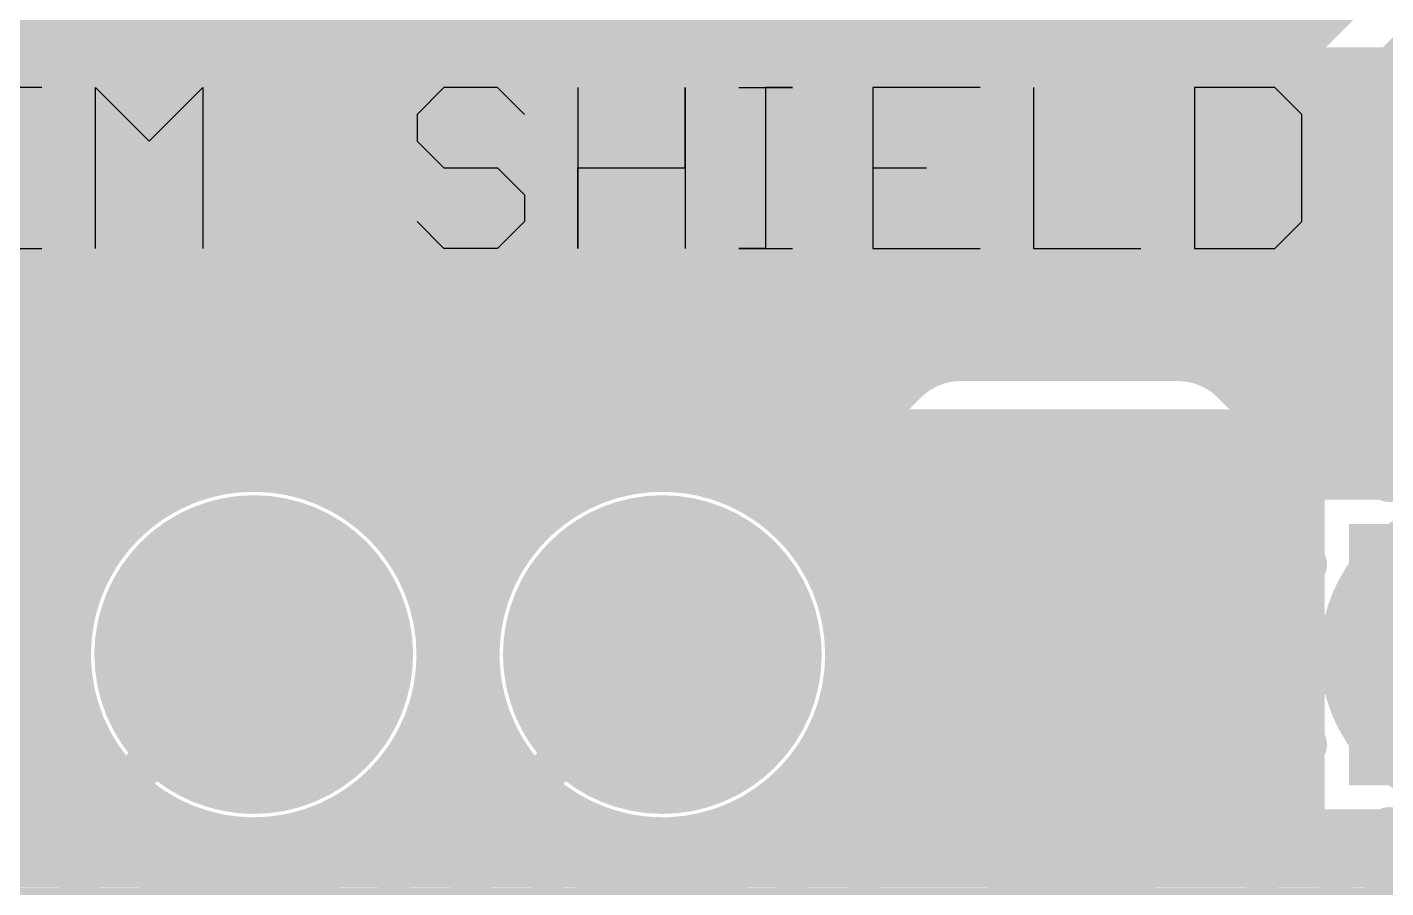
# Model space of a CAD drawing. Header units: millimetres. Extents: x 0.11 to 5.67, y 0.55 to 4.24.
# Drawn here: x 4.7873 to 5.1198, y 2.2628 to 2.4734 of the extents above; entities that cross this region are included whole.
import ezdxf

# ---------------------------------------------------------------- set-up
doc = ezdxf.new("R2010")
doc.units = ezdxf.units.MM
doc.header["$MEASUREMENT"] = 0
for name, color, linetype in [('BottomLayer', 5, 'Continuous'), ('BottomSolder', 6, 'Continuous'), ('InternalPlane1', 76, 'Continuous'), ('InternalPlane2', 16, 'Continuous'), ('MultiLayer', 9, 'Continuous'), ('PadHoleLayer', 156, 'Continuous'), ('TopLayer', 1, 'Continuous'), ('TopOverlay', 2, 'Continuous'), ('TopSolder', 216, 'Continuous')]:
    doc.layers.add(name, color=color, linetype=linetype)

# ---------------------------------------------------------------- blocks, each defined once
blk = doc.blocks.new('PBD16_44')
at = {"layer": 'BottomLayer', "const_width": 0.03}
for points in [[(0.085, 0, 1), (0.115, 0, 1)], [(0.185, 0, 1), (0.215, 0, 1)], [(0.285, 0, 1), (0.315, 0, 1)]]:
    blk.add_lwpolyline(points, format="xyb", close=True, dxfattribs=at)
at = {"layer": 'BottomLayer'}
blk.add_solid([(-0.03, -0.03), (0.03, -0.03), (-0.03, 0.03), (0.03, 0.03)], dxfattribs=at)
at = {"layer": 'BottomSolder', "const_width": 0.03197}
for points in [[(0.08402, 0, 1), (0.11598, 0, 1)], [(0.18402, 0, 1), (0.21598, 0, 1)], [(0.28402, 0, 1), (0.31598, 0, 1)]]:
    blk.add_lwpolyline(points, format="xyb", close=True, dxfattribs=at)
at = {"layer": 'BottomSolder'}
blk.add_solid([(-0.03197, -0.03197), (0.03197, -0.03197), (-0.03197, 0.03197), (0.03197, 0.03197)], dxfattribs=at)
at = {"layer": 'InternalPlane1', "const_width": 0.01181}
for points in [[(0.02203, 0.05676, -0.240079), (-0.02203, 0.05676)], [(-0.02203, 0.04324, -0.240079), (0.02203, 0.04324)], [(0.04324, 0.02203, -0.240079), (0.04324, -0.02203)], [(0.02203, -0.04324, -0.240079), (-0.02203, -0.04324)]]:
    blk.add_lwpolyline(points, format="xyb", dxfattribs=at)
at = {"layer": 'InternalPlane1'}
for points, const_width in [([(0.01908, 0.05676, 1), (0.02498, 0.05676, 1)], 0.00591), ([(0.01908, 0.04324, 1), (0.02498, 0.04324, 1)], 0.00591), ([(0.0805, 0, 1), (0.1195, 0, 1)], 0.039), ([(0.1805, 0, 1), (0.2195, 0, 1)], 0.039), ([(0.2805, 0, 1), (0.3195, 0, 1)], 0.039), ([(0.04029, 0.02203, 1), (0.04619, 0.02203, 1)], 0.00591), ([(0.04029, -0.02203, 1), (0.04619, -0.02203, 1)], 0.00591), ([(0.01908, -0.04324, 1), (0.02498, -0.04324, 1)], 0.00591)]:
    blk.add_lwpolyline(points, format="xyb", close=True, dxfattribs=dict(at, const_width=const_width))
at = {"layer": 'InternalPlane2', "const_width": 0.039}
for points in [[(-0.0195, 0, 1), (0.0195, 0, 1)], [(0.0805, 0, 1), (0.1195, 0, 1)], [(0.1805, 0, 1), (0.2195, 0, 1)], [(0.2805, 0, 1), (0.3195, 0, 1)]]:
    blk.add_lwpolyline(points, format="xyb", close=True, dxfattribs=at)
at = {"layer": 'MultiLayer', "const_width": 0.03}
for points in [[(0.085, 0, 1), (0.115, 0, 1)], [(0.185, 0, 1), (0.215, 0, 1)], [(0.285, 0, 1), (0.315, 0, 1)]]:
    blk.add_lwpolyline(points, format="xyb", close=True, dxfattribs=at)
at = {"layer": 'MultiLayer'}
blk.add_solid([(-0.03, -0.03), (0.03, -0.03), (-0.03, 0.03), (0.03, 0.03)], dxfattribs=at)
at = {"layer": 'PadHoleLayer', "const_width": 0.019}
for points in [[(0.0905, 0, 1), (0.1095, 0, 1)], [(0.1905, 0, 1), (0.2095, 0, 1)], [(0.2905, 0, 1), (0.3095, 0, 1)]]:
    blk.add_lwpolyline(points, format="xyb", close=True, dxfattribs=at)
at = {"layer": 'TopLayer', "const_width": 0.03}
for points in [[(0.085, 0, 1), (0.115, 0, 1)], [(0.185, 0, 1), (0.215, 0, 1)], [(0.285, 0, 1), (0.315, 0, 1)]]:
    blk.add_lwpolyline(points, format="xyb", close=True, dxfattribs=at)
at = {"layer": 'TopLayer'}
blk.add_solid([(-0.03, -0.03), (0.03, -0.03), (-0.03, 0.03), (0.03, 0.03)], dxfattribs=at)
at = {"layer": 'TopOverlay', "const_width": 0.01}
blk.add_lwpolyline([(0.775, -0.075), (-0.085, -0.075)], dxfattribs=at)
at = {"layer": 'TopSolder', "const_width": 0.03197}
for points in [[(0.08402, 0, 1), (0.11598, 0, 1)], [(0.18402, 0, 1), (0.21598, 0, 1)], [(0.28402, 0, 1), (0.31598, 0, 1)]]:
    blk.add_lwpolyline(points, format="xyb", close=True, dxfattribs=at)
at = {"layer": 'TopSolder'}
blk.add_solid([(-0.03197, -0.03197), (0.03197, -0.03197), (-0.03197, 0.03197), (0.03197, 0.03197)], dxfattribs=at)

msp = doc.modelspace()

# ---------------------------------------------------------------- linework, layer by layer
at = {"layer": 'BottomLayer'}
for points, const_width in [([(4.73622, 2.42913), (5.19193, 2.42913)], 0.07874), ([(4.79646, 2.37598), (5.19193, 2.37598)], 0.00787), ([(4.79646, 2.32004), (4.79646, 2.37598)], 0.00787), ([(4.79646, 2.36909), (5.40945, 2.36909)], 0.00787), ([(4.79646, 2.36121), (4.82828, 2.36121)], 0.00787), ([(4.85715, 2.36121), (4.92828, 2.36121)], 0.00787), ([(4.95715, 2.36121), (5.02828, 2.36121)], 0.00787), ([(5.05715, 2.36121), (5.10091, 2.36121)], 0.00787), ([(5.10091, 2.27807), (5.10091, 2.36169)], 0.00787), ([(5.10091, 2.36169), (5.18453, 2.36169)], 0.00787), ([(4.79646, 2.35334), (4.81448, 2.35334)], 0.00787), ([(4.87095, 2.35334), (4.91448, 2.35334)], 0.00787), ([(4.97095, 2.35334), (5.01448, 2.35334)], 0.00787), ([(5.07095, 2.35334), (5.10091, 2.35334)], 0.00787), ([(4.79646, 2.34547), (4.80719, 2.34547)], 0.00787), ([(4.87824, 2.34547), (4.90719, 2.34547)], 0.00787), ([(4.97824, 2.34547), (5.00719, 2.34547)], 0.00787), ([(5.07824, 2.34547), (5.10091, 2.34547)], 0.00787), ([(4.79646, 2.33759), (4.80268, 2.33759)], 0.00787), ([(4.88275, 2.33759), (4.90268, 2.33759)], 0.00787), ([(4.98275, 2.33759), (5.00268, 2.33759)], 0.00787), ([(5.08275, 2.33759), (5.10091, 2.33759)], 0.00787), ([(4.79646, 2.32972), (4.80006, 2.32972)], 0.00787), ([(4.88538, 2.32972), (4.90006, 2.32972)], 0.00787), ([(4.98538, 2.32972), (5.00006, 2.32972)], 0.00787), ([(5.08538, 2.32972), (5.10091, 2.32972)], 0.00787), ([(5.10484, 2.31988), (5.14272, 2.31988)], 0.01969), ([(4.79993, 2.27667), (4.84331, 2.32004)], 0.00984), ([(4.88645, 2.32184), (4.89898, 2.32184)], 0.00787), ([(4.89567, 2.2724), (4.94331, 2.32004)], 0.00984), ([(4.98645, 2.32184), (4.99898, 2.32184)], 0.00787), ([(5.08645, 2.32184), (5.10091, 2.32184)], 0.00787), ([(4.79611, 2.31397), (4.79934, 2.31397)], 0.00787), ([(4.8861, 2.31397), (4.89934, 2.31397)], 0.00787), ([(4.98609, 2.31397), (4.99934, 2.31397)], 0.00787), ([(5.0861, 2.31397), (5.10091, 2.31397)], 0.00787), ([(4.78782, 2.291), (4.80162, 2.3048)], 0.00787), ([(4.7946, 2.3061), (4.80116, 2.3061)], 0.00787), ([(4.88245, 2.28563), (4.90162, 2.3048)], 0.00787), ([(4.88427, 2.3061), (4.90116, 2.3061)], 0.00787), ([(4.98427, 2.3061), (5.00116, 2.3061)], 0.00787), ([(5.08427, 2.3061), (5.10091, 2.3061)], 0.00787), ([(4.79177, 2.29822), (4.79504, 2.29822)], 0.00787), ([(4.88076, 2.29822), (4.89504, 2.29822)], 0.00787), ([(4.98076, 2.29822), (5.00467, 2.29822)], 0.00787), ([(5.08076, 2.29822), (5.10091, 2.29822)], 0.00787), ([(4.87503, 2.29035), (4.88717, 2.29035)], 0.00787), ([(4.97503, 2.29035), (5.0104, 2.29035)], 0.00787), ([(5.07503, 2.29035), (5.10091, 2.29035)], 0.00787), ([(4.86546, 2.28247), (4.87991, 2.28247)], 0.00787), ([(4.96546, 2.28247), (5.01997, 2.28247)], 0.00787), ([(5.06546, 2.28247), (5.10091, 2.28247)], 0.00787), ([(4.79993, 2.11883), (4.79993, 2.27667)], 0.00984), ([(4.81864, 2.26892), (4.82827, 2.27855)], 0.00787), ([(4.91437, 2.26466), (4.92827, 2.27855)], 0.00787), ([(5.10091, 2.27807), (5.18453, 2.27807)], 0.00787), ([(4.82431, 2.2746), (4.8771, 2.2746)], 0.00787), ([(4.92431, 2.2746), (5.40945, 2.2746)], 0.00787), ([(4.87697, 2.24715), (4.87697, 2.2724)], 0.00787), ([(4.89567, 2.15059), (4.89567, 2.2724)], 0.00984), ([(4.81864, 2.25644), (4.81864, 2.26892)], 0.00787), ([(4.81864, 2.26673), (4.87697, 2.26673)], 0.00787), ([(4.91437, 2.25325), (4.91437, 2.26466)], 0.00787), ([(4.91644, 2.26673), (5.40945, 2.26673)], 0.00787), ([(4.81864, 2.25885), (4.82277, 2.25885)], 0.00787), ([(4.86267, 2.25885), (4.87697, 2.25885)], 0.00787), ([(4.91437, 2.25885), (4.92277, 2.25885)], 0.00787), ([(4.96267, 2.25885), (5.02277, 2.25885)], 0.00787), ([(5.06267, 2.25885), (5.12757, 2.25885)], 0.00787)]:
    msp.add_lwpolyline(points, dxfattribs=dict(at, const_width=const_width))
for points, const_width in [([(4.79449, 2.37598, 1), (4.79843, 2.37598, 1)], 0.00394), ([(4.79449, 2.37598, 1), (4.79843, 2.37598, 1)], 0.00394), ([(4.79449, 2.36909, 1), (4.79843, 2.36909, 1)], 0.00394), ([(5.0865, 2.31988, 1), (4.99894, 2.31988, 1)], 0.00787), ([(4.79449, 2.36121, 1), (4.79843, 2.36121, 1)], 0.00394), ([(4.82632, 2.36121, 1), (4.83025, 2.36121, 1)], 0.00394), ([(4.85518, 2.36121, 1), (4.85912, 2.36121, 1)], 0.00394), ([(4.92632, 2.36121, 1), (4.93025, 2.36121, 1)], 0.00394), ([(4.95518, 2.36121, 1), (4.95912, 2.36121, 1)], 0.00394), ([(5.02632, 2.36121, 1), (5.03025, 2.36121, 1)], 0.00394), ([(5.05518, 2.36121, 1), (5.05912, 2.36121, 1)], 0.00394), ([(5.09894, 2.36169, 1), (5.10287, 2.36169, 1)], 0.00394), ([(5.09894, 2.36169, 1), (5.10287, 2.36169, 1)], 0.00394), ([(5.09894, 2.36121, 1), (5.10287, 2.36121, 1)], 0.00394), ([(4.79449, 2.35334, 1), (4.79843, 2.35334, 1)], 0.00394), ([(4.81251, 2.35334, 1), (4.81645, 2.35334, 1)], 0.00394), ([(4.86898, 2.35334, 1), (4.87292, 2.35334, 1)], 0.00394), ([(4.91251, 2.35334, 1), (4.91645, 2.35334, 1)], 0.00394), ([(4.96898, 2.35334, 1), (4.97292, 2.35334, 1)], 0.00394), ([(5.01251, 2.35334, 1), (5.01645, 2.35334, 1)], 0.00394), ([(5.06898, 2.35334, 1), (5.07292, 2.35334, 1)], 0.00394), ([(5.09894, 2.35334, 1), (5.10287, 2.35334, 1)], 0.00394), ([(4.79449, 2.34547, 1), (4.79843, 2.34547, 1)], 0.00394), ([(4.80522, 2.34547, 1), (4.80916, 2.34547, 1)], 0.00394), ([(4.87627, 2.34547, 1), (4.88021, 2.34547, 1)], 0.00394), ([(4.90522, 2.34547, 1), (4.90916, 2.34547, 1)], 0.00394), ([(4.97627, 2.34547, 1), (4.98021, 2.34547, 1)], 0.00394), ([(5.00522, 2.34547, 1), (5.00916, 2.34547, 1)], 0.00394), ([(5.07627, 2.34547, 1), (5.08021, 2.34547, 1)], 0.00394), ([(5.09894, 2.34547, 1), (5.10287, 2.34547, 1)], 0.00394), ([(4.79449, 2.33759, 1), (4.79843, 2.33759, 1)], 0.00394), ([(4.80071, 2.33759, 1), (4.80465, 2.33759, 1)], 0.00394), ([(4.88079, 2.33759, 1), (4.88472, 2.33759, 1)], 0.00394), ([(4.90071, 2.33759, 1), (4.90465, 2.33759, 1)], 0.00394), ([(4.98079, 2.33759, 1), (4.98472, 2.33759, 1)], 0.00394), ([(5.00071, 2.33759, 1), (5.00465, 2.33759, 1)], 0.00394), ([(5.08079, 2.33759, 1), (5.08472, 2.33759, 1)], 0.00394), ([(5.09894, 2.33759, 1), (5.10287, 2.33759, 1)], 0.00394), ([(4.79449, 2.32972, 1), (4.79843, 2.32972, 1)], 0.00394), ([(4.79809, 2.32972, 1), (4.80202, 2.32972, 1)], 0.00394), ([(4.88341, 2.32972, 1), (4.88735, 2.32972, 1)], 0.00394), ([(4.89809, 2.32972, 1), (4.90202, 2.32972, 1)], 0.00394), ([(4.98341, 2.32972, 1), (4.98735, 2.32972, 1)], 0.00394), ([(4.99809, 2.32972, 1), (5.00202, 2.32972, 1)], 0.00394), ([(5.08341, 2.32972, 1), (5.08735, 2.32972, 1)], 0.00394), ([(5.09894, 2.32972, 1), (5.10287, 2.32972, 1)], 0.00394), ([(5.09992, 2.31988, 1), (5.10976, 2.31988, 1)], 0.00984), ([(4.84085, 2.32004, 1), (4.84577, 2.32004, 1)], 0.00492), ([(4.88448, 2.32184, 1), (4.88842, 2.32184, 1)], 0.00394), ([(4.89701, 2.32184, 1), (4.90095, 2.32184, 1)], 0.00394), ([(4.94085, 2.32004, 1), (4.94577, 2.32004, 1)], 0.00492), ([(4.98448, 2.32184, 1), (4.98842, 2.32184, 1)], 0.00394), ([(4.99701, 2.32184, 1), (5.00095, 2.32184, 1)], 0.00394), ([(5.08448, 2.32184, 1), (5.08842, 2.32184, 1)], 0.00394), ([(5.09894, 2.32184, 1), (5.10287, 2.32184, 1)], 0.00394), ([(4.79449, 2.32004, 1), (4.79843, 2.32004, 1)], 0.00394), ([(4.79449, 2.32004, 1), (4.79843, 2.32004, 1)], 0.00394), ([(4.88453, 2.31988, 1), (4.88846, 2.31988, 1)], 0.00394), ([(4.88453, 2.31988, 1), (4.88846, 2.31988, 1)], 0.00394), ([(4.98453, 2.31988, 1), (4.98846, 2.31988, 1)], 0.00394), ([(4.98453, 2.31988, 1), (4.98846, 2.31988, 1)], 0.00394), ([(4.99697, 2.31988, 1), (5.00091, 2.31988, 1)], 0.00394), ([(5.08453, 2.31988, 1), (5.08846, 2.31988, 1)], 0.00394), ([(4.79414, 2.31397, 1), (4.79808, 2.31397, 1)], 0.00394), ([(4.79737, 2.31397, 1), (4.80131, 2.31397, 1)], 0.00394), ([(4.88413, 2.31397, 1), (4.88806, 2.31397, 1)], 0.00394), ([(4.89737, 2.31397, 1), (4.90131, 2.31397, 1)], 0.00394), ([(4.98413, 2.31397, 1), (4.98806, 2.31397, 1)], 0.00394), ([(4.99737, 2.31397, 1), (5.00131, 2.31397, 1)], 0.00394), ([(5.08413, 2.31397, 1), (5.08806, 2.31397, 1)], 0.00394), ([(5.09894, 2.31397, 1), (5.10287, 2.31397, 1)], 0.00394), ([(4.79263, 2.3061, 1), (4.79656, 2.3061, 1)], 0.00394), ([(4.7992, 2.3061, 1), (4.80313, 2.3061, 1)], 0.00394), ([(4.79965, 2.3048, 1), (4.80359, 2.3048, 1)], 0.00394), ([(4.79965, 2.3048, 1), (4.80359, 2.3048, 1)], 0.00394), ([(4.8823, 2.3061, 1), (4.88624, 2.3061, 1)], 0.00394), ([(4.8992, 2.3061, 1), (4.90313, 2.3061, 1)], 0.00394), ([(4.89965, 2.3048, 1), (4.90359, 2.3048, 1)], 0.00394), ([(4.89965, 2.3048, 1), (4.90359, 2.3048, 1)], 0.00394), ([(4.9823, 2.3061, 1), (4.98624, 2.3061, 1)], 0.00394), ([(4.9992, 2.3061, 1), (5.00313, 2.3061, 1)], 0.00394), ([(5.0823, 2.3061, 1), (5.08624, 2.3061, 1)], 0.00394), ([(5.09894, 2.3061, 1), (5.10287, 2.3061, 1)], 0.00394), ([(4.7898, 2.29822, 1), (4.79374, 2.29822, 1)], 0.00394), ([(4.79307, 2.29822, 1), (4.79701, 2.29822, 1)], 0.00394), ([(4.87879, 2.29822, 1), (4.88273, 2.29822, 1)], 0.00394), ([(4.89307, 2.29822, 1), (4.89701, 2.29822, 1)], 0.00394), ([(4.97879, 2.29822, 1), (4.98273, 2.29822, 1)], 0.00394), ([(5.0027, 2.29822, 1), (5.00664, 2.29822, 1)], 0.00394), ([(5.07879, 2.29822, 1), (5.08273, 2.29822, 1)], 0.00394), ([(5.09894, 2.29822, 1), (5.10287, 2.29822, 1)], 0.00394), ([(4.78586, 2.291, 1), (4.78979, 2.291, 1)], 0.00394), ([(4.78586, 2.291, 1), (4.78979, 2.291, 1)], 0.00394), ([(4.87307, 2.29035, 1), (4.877, 2.29035, 1)], 0.00394), ([(4.8852, 2.29035, 1), (4.88914, 2.29035, 1)], 0.00394), ([(4.97307, 2.29035, 1), (4.977, 2.29035, 1)], 0.00394), ([(5.00843, 2.29035, 1), (5.01237, 2.29035, 1)], 0.00394), ([(5.07307, 2.29035, 1), (5.077, 2.29035, 1)], 0.00394), ([(5.09894, 2.29035, 1), (5.10287, 2.29035, 1)], 0.00394), ([(4.88048, 2.28563, 1), (4.88441, 2.28563, 1)], 0.00394), ([(4.88048, 2.28563, 1), (4.88441, 2.28563, 1)], 0.00394), ([(4.88048, 2.28563, 1), (4.88441, 2.28563, 1)], 0.00394), ([(4.86349, 2.28247, 1), (4.86743, 2.28247, 1)], 0.00394), ([(4.87794, 2.28247, 1), (4.88188, 2.28247, 1)], 0.00394), ([(4.96349, 2.28247, 1), (4.96743, 2.28247, 1)], 0.00394), ([(5.018, 2.28247, 1), (5.02194, 2.28247, 1)], 0.00394), ([(5.06349, 2.28247, 1), (5.06743, 2.28247, 1)], 0.00394), ([(5.09894, 2.28247, 1), (5.10287, 2.28247, 1)], 0.00394), ([(4.79747, 2.27667, 1), (4.8024, 2.27667, 1)], 0.00492), ([(4.79747, 2.27667, 1), (4.8024, 2.27667, 1)], 0.00492), ([(4.8263, 2.27855, 1), (4.83024, 2.27855, 1)], 0.00394), ([(4.8263, 2.27855, 1), (4.83024, 2.27855, 1)], 0.00394), ([(4.9263, 2.27855, 1), (4.93024, 2.27855, 1)], 0.00394), ([(4.9263, 2.27855, 1), (4.93024, 2.27855, 1)], 0.00394), ([(5.09894, 2.27807, 1), (5.10287, 2.27807, 1)], 0.00394), ([(5.09894, 2.27807, 1), (5.10287, 2.27807, 1)], 0.00394), ([(4.82235, 2.2746, 1), (4.82628, 2.2746, 1)], 0.00394), ([(4.87513, 2.2746, 1), (4.87907, 2.2746, 1)], 0.00394), ([(4.92235, 2.2746, 1), (4.92628, 2.2746, 1)], 0.00394), ([(4.875, 2.2724, 1), (4.87894, 2.2724, 1)], 0.00394), ([(4.875, 2.2724, 1), (4.87894, 2.2724, 1)], 0.00394), ([(4.875, 2.2724, 1), (4.87894, 2.2724, 1)], 0.00394), ([(4.89321, 2.2724, 1), (4.89813, 2.2724, 1)], 0.00492), ([(4.89321, 2.2724, 1), (4.89813, 2.2724, 1)], 0.00492), ([(4.81667, 2.26892, 1), (4.8206, 2.26892, 1)], 0.00394), ([(4.81667, 2.26892, 1), (4.8206, 2.26892, 1)], 0.00394), ([(4.81667, 2.26673, 1), (4.8206, 2.26673, 1)], 0.00394), ([(4.875, 2.26673, 1), (4.87894, 2.26673, 1)], 0.00394), ([(4.9124, 2.26466, 1), (4.91634, 2.26466, 1)], 0.00394), ([(4.9124, 2.26466, 1), (4.91634, 2.26466, 1)], 0.00394), ([(4.91447, 2.26673, 1), (4.91841, 2.26673, 1)], 0.00394), ([(5.0865, 2.21988, 1), (4.99894, 2.21988, 1)], 0.00787), ([(5.18453, 2.21988, 1), (5.10091, 2.21988, 1)], 0.00787), ([(4.8208, 2.25885, 1), (4.82474, 2.25885, 1)], 0.00394), ([(4.9124, 2.25885, 1), (4.91634, 2.25885, 1)], 0.00394), ([(5.0607, 2.25885, 1), (5.06463, 2.25885, 1)], 0.00394)]:
    msp.add_lwpolyline(points, format="xyb", close=True, dxfattribs=dict(at, const_width=const_width))
at = {"layer": 'BottomLayer', "const_width": 0.00787}
for points in [[(4.80162, 2.3048, -1.193393), (4.8865, 2.31988)], [(4.90162, 2.3048, -1.193393), (4.9865, 2.31988)], [(4.79646, 2.32004, -0.145499), (4.78782, 2.291)], [(4.8865, 2.31988, -0.516518), (4.82827, 2.27855)], [(4.9865, 2.31988, -0.516518), (4.92827, 2.27855)], [(4.87697, 2.2724, -0.198912), (4.88245, 2.28563)], [(4.87697, 2.2724, -0.198912), (4.88245, 2.28563)], [(4.81864, 2.25644, -0.388123), (4.87697, 2.24715)], [(4.91437, 2.25325, -0.639232), (4.9865, 2.21988)]]:
    msp.add_lwpolyline(points, format="xyb", dxfattribs=at)
at = {"layer": 'TopLayer'}
for points, const_width in [([(5.08773, 2.45669), (5.22201, 2.59097)], 0.00787), ([(5.09547, 2.43799), (5.23523, 2.57775)], 0.00984), ([(5.1087, 2.42477), (5.24298, 2.55905)], 0.00787), ([(4.64468, 2.47441), (5.04921, 2.47441)], 0.00787), ([(4.38964, 2.47145), (5.10248, 2.47145)], 0.00787), ([(4.39752, 2.46358), (5.09461, 2.46358)], 0.00787), ([(4.4044, 2.45669), (5.08773, 2.45669)], 0.00787), ([(4.39665, 2.43799), (5.09547, 2.43799)], 0.00984), ([(5.11601, 2.43208), (5.33239, 2.43208)], 0.00787), ([(5.10811, 2.42421), (5.33572, 2.42421)], 0.00787), ([(4.39665, 2.41929), (5.09547, 2.41929)], 0.00787), ([(4.27165, 2.41633), (5.34366, 2.41633)], 0.00787), ([(4.31693, 2.40846), (5.40945, 2.40846)], 0.00787), ([(4.31693, 2.40058), (5.40945, 2.40058)], 0.00787), ([(4.31693, 2.39271), (5.40945, 2.39271)], 0.00787), ([(5.01575, 2.39075), (5.0689, 2.39075)], 0.00787), ([(4.5792, 2.38484), (5.0025, 2.38484)], 0.00787), ([(4.9796, 2.36194), (5.00322, 2.38556)], 0.00787), ([(5.08143, 2.38556), (5.10209, 2.36489)], 0.00787), ([(5.08215, 2.38484), (5.40945, 2.38484)], 0.00787), ([(4.58707, 2.37696), (4.99462, 2.37696)], 0.00787), ([(5.09002, 2.37696), (5.40945, 2.37696)], 0.00787), ([(4.99213, 2.34941), (5.01575, 2.37303)], 0.00787), ([(5.01575, 2.37303), (5.0689, 2.37303)], 0.00787), ([(5.0689, 2.37303), (5.08957, 2.35236)], 0.00787), ([(4.59494, 2.36909), (4.98675, 2.36909)], 0.00787), ([(5.0118, 2.36909), (5.07284, 2.36909)], 0.00787), ([(5.0979, 2.36909), (5.40945, 2.36909)], 0.00787), ([(5.04272, 2.31988), (5.04272, 2.35776)], 0.01969), ([(4.75715, 2.36121), (4.82828, 2.36121)], 0.00787), ([(4.85715, 2.36121), (4.92828, 2.36121)], 0.00787), ([(4.95715, 2.36121), (4.97892, 2.36121)], 0.00787), ([(5.00393, 2.36121), (5.03641, 2.36121)], 0.00787), ([(5.04903, 2.36121), (5.08072, 2.36121)], 0.00787), ([(5.10463, 2.36169), (5.18453, 2.36169)], 0.00787), ([(4.77095, 2.35334), (4.81448, 2.35334)], 0.00787), ([(4.87095, 2.35334), (4.91448, 2.35334)], 0.00787), ([(4.97095, 2.35334), (4.97485, 2.35334)], 0.00787), ([(4.99606, 2.35334), (5.01764, 2.35334)], 0.00787), ([(5.06779, 2.35334), (5.08859, 2.35334)], 0.00787), ([(5.08957, 2.35236), (5.08957, 2.11024)], 0.00787), ([(4.99213, 2.21949), (4.99213, 2.34941)], 0.00787), ([(4.77824, 2.34547), (4.80719, 2.34547)], 0.00787), ([(4.87824, 2.34547), (4.90719, 2.34547)], 0.00787), ([(4.99213, 2.34547), (5.00965, 2.34547)], 0.00787), ([(5.07579, 2.34547), (5.08957, 2.34547)], 0.00787), ([(4.78275, 2.33759), (4.80268, 2.33759)], 0.00787), ([(4.88275, 2.33759), (4.90268, 2.33759)], 0.00787), ([(4.99213, 2.33759), (5.00484, 2.33759)], 0.00787), ([(5.08059, 2.33759), (5.08957, 2.33759)], 0.00787), ([(4.78538, 2.32972), (4.80006, 2.32972)], 0.00787), ([(4.88538, 2.32972), (4.90006, 2.32972)], 0.00787), ([(4.99213, 2.32972), (5.00208, 2.32972)], 0.00787), ([(5.08335, 2.32972), (5.08957, 2.32972)], 0.00787), ([(5.00484, 2.31988), (5.04272, 2.31988)], 0.01969), ([(5.04272, 2.31988), (5.08059, 2.31988)], 0.01969), ([(5.04272, 2.28201), (5.04272, 2.31988)], 0.01969), ([(4.78645, 2.32184), (4.79898, 2.32184)], 0.00787), ([(4.88645, 2.32184), (4.89898, 2.32184)], 0.00787), ([(4.99213, 2.32184), (5.00095, 2.32184)], 0.00787), ([(5.08448, 2.32184), (5.08957, 2.32184)], 0.00787), ([(4.7861, 2.31397), (4.79934, 2.31397)], 0.00787), ([(4.8861, 2.31397), (4.89934, 2.31397)], 0.00787), ([(4.99213, 2.31397), (5.00133, 2.31397)], 0.00787), ([(5.08411, 2.31397), (5.08957, 2.31397)], 0.00787), ([(4.78427, 2.3061), (4.80116, 2.3061)], 0.00787), ([(4.88427, 2.3061), (4.90116, 2.3061)], 0.00787), ([(4.99213, 2.3061), (5.00324, 2.3061)], 0.00787), ([(5.08219, 2.3061), (5.08957, 2.3061)], 0.00787), ([(4.78076, 2.29822), (4.80467, 2.29822)], 0.00787), ([(4.88076, 2.29822), (4.90467, 2.29822)], 0.00787), ([(4.99213, 2.29822), (5.00695, 2.29822)], 0.00787), ([(5.07848, 2.29822), (5.08957, 2.29822)], 0.00787), ([(4.77503, 2.29035), (4.8104, 2.29035)], 0.00787), ([(4.87503, 2.29035), (4.9104, 2.29035)], 0.00787), ([(4.99213, 2.29035), (5.01312, 2.29035)], 0.00787), ([(5.07231, 2.29035), (5.08957, 2.29035)], 0.00787), ([(4.97441, 2.25008), (4.97441, 2.28968)], 0.00787), ([(4.76546, 2.28247), (4.81997, 2.28247)], 0.00787), ([(4.86546, 2.28247), (4.91997, 2.28247)], 0.00787), ([(4.96546, 2.28247), (4.97441, 2.28247)], 0.00787), ([(4.99213, 2.28247), (5.02404, 2.28247)], 0.00787), ([(5.06139, 2.28247), (5.08957, 2.28247)], 0.00787), ([(5.10728, 2.27807), (5.18453, 2.27807)], 0.00787), ([(5.10728, 2.24208), (5.10728, 2.27807)], 0.00787), ([(4.6122, 2.2746), (4.97441, 2.2746)], 0.00787), ([(4.99213, 2.2746), (5.08957, 2.2746)], 0.00787), ([(5.10728, 2.2746), (5.40945, 2.2746)], 0.00787), ([(4.6122, 2.26673), (4.97441, 2.26673)], 0.00787), ([(4.99213, 2.26673), (5.08957, 2.26673)], 0.00787), ([(5.10728, 2.26673), (5.40945, 2.26673)], 0.00787), ([(5.04272, 2.21988), (5.04272, 2.25776)], 0.01969), ([(4.75787, 2.25885), (4.82277, 2.25885)], 0.00787), ([(4.86267, 2.25885), (4.92277, 2.25885)], 0.00787), ([(4.96267, 2.25885), (4.97441, 2.25885)], 0.00787), ([(4.99213, 2.25885), (5.02757, 2.25885)], 0.00787), ([(5.05787, 2.25885), (5.08957, 2.25885)], 0.00787), ([(5.10728, 2.25885), (5.12757, 2.25885)], 0.00787)]:
    msp.add_lwpolyline(points, dxfattribs=dict(at, const_width=const_width))
at = {"layer": 'TopLayer', "const_width": 0.00787}
for points in [[(5.06244, 2.47989, -0.198912), (5.04921, 2.47441)], [(5.06244, 2.47989, -0.198912), (5.04921, 2.47441)], [(5.1087, 2.42477, -0.198912), (5.09547, 2.41929)], [(5.1087, 2.42477, -0.198912), (5.09547, 2.41929)], [(5.00322, 2.38556, -0.198912), (5.01575, 2.39075)], [(5.00322, 2.38556, -0.198912), (5.01575, 2.39075)], [(5.0689, 2.39075, -0.198912), (5.08143, 2.38556)], [(5.0689, 2.39075, -0.198912), (5.08143, 2.38556)], [(4.97441, 2.28968, -2.499614), (4.97442, 2.35007)], [(5.10209, 2.36489, -0.057746), (5.10463, 2.36169)], [(5.10209, 2.36489, -0.057746), (5.10463, 2.36169)], [(4.97442, 2.35007, -0.189216), (4.9796, 2.36194)], [(4.97442, 2.35007, -0.189216), (4.9796, 2.36194)], [(4.71568, 2.18799, -1.56522), (4.78453, 2.21988)], [(4.81272, 2.18799, -1.521689), (4.8865, 2.21988)], [(4.91272, 2.18799, -1.027724), (4.97441, 2.25008)], [(5.10728, 2.24208, -0.753117), (5.18453, 2.21988)]]:
    msp.add_lwpolyline(points, format="xyb", dxfattribs=at)
at = {"layer": 'TopLayer'}
for points, const_width in [([(5.04724, 2.47441, 1), (5.05118, 2.47441, 1)], 0.00394), ([(5.04724, 2.47441, 1), (5.05118, 2.47441, 1)], 0.00394), ([(5.04724, 2.47441, 1), (5.05118, 2.47441, 1)], 0.00394), ([(5.10052, 2.47145, 1), (5.10445, 2.47145, 1)], 0.00394), ([(5.09264, 2.46358, 1), (5.09658, 2.46358, 1)], 0.00394), ([(5.08576, 2.45669, 1), (5.08969, 2.45669, 1)], 0.00394), ([(5.08576, 2.45669, 1), (5.08969, 2.45669, 1)], 0.00394), ([(5.09301, 2.43799, 1), (5.09793, 2.43799, 1)], 0.00492), ([(5.09301, 2.43799, 1), (5.09793, 2.43799, 1)], 0.00492), ([(5.11404, 2.43208, 1), (5.11798, 2.43208, 1)], 0.00394), ([(5.10614, 2.42421, 1), (5.11008, 2.42421, 1)], 0.00394), ([(5.10673, 2.42477, 1), (5.11066, 2.42477, 1)], 0.00394), ([(5.10673, 2.42477, 1), (5.11066, 2.42477, 1)], 0.00394), ([(5.10673, 2.42477, 1), (5.11066, 2.42477, 1)], 0.00394), ([(5.0935, 2.41929, 1), (5.09744, 2.41929, 1)], 0.00394), ([(5.0935, 2.41929, 1), (5.09744, 2.41929, 1)], 0.00394), ([(5.0935, 2.41929, 1), (5.09744, 2.41929, 1)], 0.00394), ([(5.01378, 2.39075, 1), (5.01772, 2.39075, 1)], 0.00394), ([(5.01378, 2.39075, 1), (5.01772, 2.39075, 1)], 0.00394), ([(5.01378, 2.39075, 1), (5.01772, 2.39075, 1)], 0.00394), ([(5.06693, 2.39075, 1), (5.07087, 2.39075, 1)], 0.00394), ([(5.06693, 2.39075, 1), (5.07087, 2.39075, 1)], 0.00394), ([(5.06693, 2.39075, 1), (5.07087, 2.39075, 1)], 0.00394), ([(5.00053, 2.38484, 1), (5.00447, 2.38484, 1)], 0.00394), ([(5.00125, 2.38556, 1), (5.00519, 2.38556, 1)], 0.00394), ([(5.00125, 2.38556, 1), (5.00519, 2.38556, 1)], 0.00394), ([(5.00125, 2.38556, 1), (5.00519, 2.38556, 1)], 0.00394), ([(5.07946, 2.38556, 1), (5.08339, 2.38556, 1)], 0.00394), ([(5.07946, 2.38556, 1), (5.08339, 2.38556, 1)], 0.00394), ([(5.07946, 2.38556, 1), (5.08339, 2.38556, 1)], 0.00394), ([(5.08018, 2.38484, 1), (5.08412, 2.38484, 1)], 0.00394), ([(4.99266, 2.37696, 1), (4.99659, 2.37696, 1)], 0.00394), ([(5.08805, 2.37696, 1), (5.09199, 2.37696, 1)], 0.00394), ([(5.01378, 2.37303, 1), (5.01772, 2.37303, 1)], 0.00394), ([(5.01378, 2.37303, 1), (5.01772, 2.37303, 1)], 0.00394), ([(5.06693, 2.37303, 1), (5.07087, 2.37303, 1)], 0.00394), ([(5.06693, 2.37303, 1), (5.07087, 2.37303, 1)], 0.00394), ([(4.98478, 2.36909, 1), (4.98872, 2.36909, 1)], 0.00394), ([(5.00984, 2.36909, 1), (5.01377, 2.36909, 1)], 0.00394), ([(5.07087, 2.36909, 1), (5.07481, 2.36909, 1)], 0.00394), ([(5.09593, 2.36909, 1), (5.09986, 2.36909, 1)], 0.00394), ([(4.7865, 2.31988, 1), (4.69894, 2.31988, 1)], 0.00787), ([(4.8865, 2.31988, 1), (4.79894, 2.31988, 1)], 0.00787), ([(5.0378, 2.35776, 1), (5.04764, 2.35776, 1)], 0.00984), ([(5.10013, 2.36489, 1), (5.10406, 2.36489, 1)], 0.00394), ([(5.10013, 2.36489, 1), (5.10406, 2.36489, 1)], 0.00394), ([(5.10013, 2.36489, 1), (5.10406, 2.36489, 1)], 0.00394), ([(4.82632, 2.36121, 1), (4.83025, 2.36121, 1)], 0.00394), ([(4.85518, 2.36121, 1), (4.85912, 2.36121, 1)], 0.00394), ([(4.92632, 2.36121, 1), (4.93025, 2.36121, 1)], 0.00394), ([(4.95518, 2.36121, 1), (4.95912, 2.36121, 1)], 0.00394), ([(4.97695, 2.36121, 1), (4.98088, 2.36121, 1)], 0.00394), ([(4.97763, 2.36194, 1), (4.98157, 2.36194, 1)], 0.00394), ([(4.97763, 2.36194, 1), (4.98157, 2.36194, 1)], 0.00394), ([(4.97763, 2.36194, 1), (4.98157, 2.36194, 1)], 0.00394), ([(5.08453, 2.31988, 1), (5.00091, 2.31988, 1)], 0.00787), ([(5.00196, 2.36121, 1), (5.0059, 2.36121, 1)], 0.00394), ([(5.03444, 2.36121, 1), (5.03838, 2.36121, 1)], 0.00394), ([(5.04706, 2.36121, 1), (5.05099, 2.36121, 1)], 0.00394), ([(5.07875, 2.36121, 1), (5.08268, 2.36121, 1)], 0.00394), ([(5.10266, 2.36169, 1), (5.1066, 2.36169, 1)], 0.00394), ([(5.10266, 2.36169, 1), (5.1066, 2.36169, 1)], 0.00394), ([(5.10266, 2.36169, 1), (5.1066, 2.36169, 1)], 0.00394), ([(4.81251, 2.35334, 1), (4.81645, 2.35334, 1)], 0.00394), ([(4.86898, 2.35334, 1), (4.87292, 2.35334, 1)], 0.00394), ([(4.91251, 2.35334, 1), (4.91645, 2.35334, 1)], 0.00394), ([(4.96898, 2.35334, 1), (4.97292, 2.35334, 1)], 0.00394), ([(4.97288, 2.35334, 1), (4.97682, 2.35334, 1)], 0.00394), ([(4.99409, 2.35334, 1), (4.99803, 2.35334, 1)], 0.00394), ([(5.01567, 2.35334, 1), (5.01961, 2.35334, 1)], 0.00394), ([(5.06582, 2.35334, 1), (5.06976, 2.35334, 1)], 0.00394), ([(5.08662, 2.35334, 1), (5.09056, 2.35334, 1)], 0.00394), ([(5.0876, 2.35236, 1), (5.09154, 2.35236, 1)], 0.00394), ([(5.0876, 2.35236, 1), (5.09154, 2.35236, 1)], 0.00394), ([(4.97245, 2.35007, 1), (4.97639, 2.35007, 1)], 0.00394), ([(4.97245, 2.35007, 1), (4.97639, 2.35007, 1)], 0.00394), ([(4.97245, 2.35007, 1), (4.97639, 2.35007, 1)], 0.00394), ([(4.99016, 2.34941, 1), (4.99409, 2.34941, 1)], 0.00394), ([(4.99016, 2.34941, 1), (4.99409, 2.34941, 1)], 0.00394), ([(4.80522, 2.34547, 1), (4.80916, 2.34547, 1)], 0.00394), ([(4.87627, 2.34547, 1), (4.88021, 2.34547, 1)], 0.00394), ([(4.90522, 2.34547, 1), (4.90916, 2.34547, 1)], 0.00394), ([(4.99016, 2.34547, 1), (4.99409, 2.34547, 1)], 0.00394), ([(5.00768, 2.34547, 1), (5.01162, 2.34547, 1)], 0.00394), ([(5.07382, 2.34547, 1), (5.07775, 2.34547, 1)], 0.00394), ([(5.0876, 2.34547, 1), (5.09154, 2.34547, 1)], 0.00394), ([(4.80071, 2.33759, 1), (4.80465, 2.33759, 1)], 0.00394), ([(4.88079, 2.33759, 1), (4.88472, 2.33759, 1)], 0.00394), ([(4.90071, 2.33759, 1), (4.90465, 2.33759, 1)], 0.00394), ([(4.99016, 2.33759, 1), (4.99409, 2.33759, 1)], 0.00394), ([(5.00287, 2.33759, 1), (5.00681, 2.33759, 1)], 0.00394), ([(5.07862, 2.33759, 1), (5.08256, 2.33759, 1)], 0.00394), ([(5.0876, 2.33759, 1), (5.09154, 2.33759, 1)], 0.00394), ([(4.78341, 2.32972, 1), (4.78735, 2.32972, 1)], 0.00394), ([(4.79809, 2.32972, 1), (4.80202, 2.32972, 1)], 0.00394), ([(4.88341, 2.32972, 1), (4.88735, 2.32972, 1)], 0.00394), ([(4.89809, 2.32972, 1), (4.90202, 2.32972, 1)], 0.00394), ([(4.99016, 2.32972, 1), (4.99409, 2.32972, 1)], 0.00394), ([(5.00011, 2.32972, 1), (5.00405, 2.32972, 1)], 0.00394), ([(5.08139, 2.32972, 1), (5.08532, 2.32972, 1)], 0.00394), ([(5.0876, 2.32972, 1), (5.09154, 2.32972, 1)], 0.00394), ([(4.99992, 2.31988, 1), (5.00976, 2.31988, 1)], 0.00984), ([(5.0378, 2.31988, 1), (5.04764, 2.31988, 1)], 0.00984), ([(5.0378, 2.31988, 1), (5.04764, 2.31988, 1)], 0.00984), ([(5.0378, 2.31988, 1), (5.04764, 2.31988, 1)], 0.00984), ([(5.0378, 2.31988, 1), (5.04764, 2.31988, 1)], 0.00984), ([(5.07567, 2.31988, 1), (5.08551, 2.31988, 1)], 0.00984), ([(4.78448, 2.32184, 1), (4.78842, 2.32184, 1)], 0.00394), ([(4.79701, 2.32184, 1), (4.80095, 2.32184, 1)], 0.00394), ([(4.88448, 2.32184, 1), (4.88842, 2.32184, 1)], 0.00394), ([(4.89701, 2.32184, 1), (4.90095, 2.32184, 1)], 0.00394), ([(4.99016, 2.32184, 1), (4.99409, 2.32184, 1)], 0.00394), ([(4.99898, 2.32184, 1), (5.00292, 2.32184, 1)], 0.00394), ([(5.08251, 2.32184, 1), (5.08645, 2.32184, 1)], 0.00394), ([(5.0876, 2.32184, 1), (5.09154, 2.32184, 1)], 0.00394), ([(4.78453, 2.31988, 1), (4.78846, 2.31988, 1)], 0.00394), ([(4.79697, 2.31988, 1), (4.80091, 2.31988, 1)], 0.00394), ([(4.88453, 2.31988, 1), (4.88846, 2.31988, 1)], 0.00394), ([(4.99894, 2.31988, 1), (5.00287, 2.31988, 1)], 0.00394), ([(5.08256, 2.31988, 1), (5.0865, 2.31988, 1)], 0.00394), ([(4.78413, 2.31397, 1), (4.78806, 2.31397, 1)], 0.00394), ([(4.79737, 2.31397, 1), (4.80131, 2.31397, 1)], 0.00394), ([(4.88413, 2.31397, 1), (4.88806, 2.31397, 1)], 0.00394), ([(4.89737, 2.31397, 1), (4.90131, 2.31397, 1)], 0.00394), ([(4.99016, 2.31397, 1), (4.99409, 2.31397, 1)], 0.00394), ([(4.99936, 2.31397, 1), (5.00329, 2.31397, 1)], 0.00394), ([(5.08214, 2.31397, 1), (5.08608, 2.31397, 1)], 0.00394), ([(5.0876, 2.31397, 1), (5.09154, 2.31397, 1)], 0.00394), ([(4.7823, 2.3061, 1), (4.78624, 2.3061, 1)], 0.00394), ([(4.7992, 2.3061, 1), (4.80313, 2.3061, 1)], 0.00394), ([(4.8823, 2.3061, 1), (4.88624, 2.3061, 1)], 0.00394), ([(4.8992, 2.3061, 1), (4.90313, 2.3061, 1)], 0.00394), ([(4.99016, 2.3061, 1), (4.99409, 2.3061, 1)], 0.00394), ([(5.00128, 2.3061, 1), (5.00521, 2.3061, 1)], 0.00394), ([(5.08022, 2.3061, 1), (5.08416, 2.3061, 1)], 0.00394), ([(5.0876, 2.3061, 1), (5.09154, 2.3061, 1)], 0.00394), ([(4.8027, 2.29822, 1), (4.80664, 2.29822, 1)], 0.00394), ([(4.87879, 2.29822, 1), (4.88273, 2.29822, 1)], 0.00394), ([(4.9027, 2.29822, 1), (4.90664, 2.29822, 1)], 0.00394), ([(4.99016, 2.29822, 1), (4.99409, 2.29822, 1)], 0.00394), ([(5.00498, 2.29822, 1), (5.00892, 2.29822, 1)], 0.00394), ([(5.07651, 2.29822, 1), (5.08045, 2.29822, 1)], 0.00394), ([(5.0876, 2.29822, 1), (5.09154, 2.29822, 1)], 0.00394), ([(4.80843, 2.29035, 1), (4.81237, 2.29035, 1)], 0.00394), ([(4.87307, 2.29035, 1), (4.877, 2.29035, 1)], 0.00394), ([(4.90843, 2.29035, 1), (4.91237, 2.29035, 1)], 0.00394), ([(4.99016, 2.29035, 1), (4.99409, 2.29035, 1)], 0.00394), ([(5.01115, 2.29035, 1), (5.01509, 2.29035, 1)], 0.00394), ([(5.07034, 2.29035, 1), (5.07428, 2.29035, 1)], 0.00394), ([(5.0876, 2.29035, 1), (5.09154, 2.29035, 1)], 0.00394), ([(4.97244, 2.28968, 1), (4.97638, 2.28968, 1)], 0.00394), ([(4.97244, 2.28968, 1), (4.97638, 2.28968, 1)], 0.00394), ([(5.0378, 2.28201, 1), (5.04764, 2.28201, 1)], 0.00984), ([(4.818, 2.28247, 1), (4.82194, 2.28247, 1)], 0.00394), ([(4.86349, 2.28247, 1), (4.86743, 2.28247, 1)], 0.00394), ([(4.918, 2.28247, 1), (4.92194, 2.28247, 1)], 0.00394), ([(4.96349, 2.28247, 1), (4.96743, 2.28247, 1)], 0.00394), ([(4.97244, 2.28247, 1), (4.97638, 2.28247, 1)], 0.00394), ([(4.99016, 2.28247, 1), (4.99409, 2.28247, 1)], 0.00394), ([(5.02207, 2.28247, 1), (5.02601, 2.28247, 1)], 0.00394), ([(5.05942, 2.28247, 1), (5.06336, 2.28247, 1)], 0.00394), ([(5.0876, 2.28247, 1), (5.09154, 2.28247, 1)], 0.00394), ([(5.10532, 2.27807, 1), (5.10925, 2.27807, 1)], 0.00394), ([(5.10532, 2.27807, 1), (5.10925, 2.27807, 1)], 0.00394), ([(4.97244, 2.2746, 1), (4.97638, 2.2746, 1)], 0.00394), ([(4.99016, 2.2746, 1), (4.99409, 2.2746, 1)], 0.00394), ([(5.0876, 2.2746, 1), (5.09154, 2.2746, 1)], 0.00394), ([(5.10532, 2.2746, 1), (5.10925, 2.2746, 1)], 0.00394), ([(4.97244, 2.26673, 1), (4.97638, 2.26673, 1)], 0.00394), ([(4.99016, 2.26673, 1), (4.99409, 2.26673, 1)], 0.00394), ([(5.0876, 2.26673, 1), (5.09154, 2.26673, 1)], 0.00394), ([(5.10532, 2.26673, 1), (5.10925, 2.26673, 1)], 0.00394), ([(5.08453, 2.21988, 1), (5.00091, 2.21988, 1)], 0.00787), ([(5.0378, 2.25776, 1), (5.04764, 2.25776, 1)], 0.00984), ([(4.8208, 2.25885, 1), (4.82474, 2.25885, 1)], 0.00394), ([(4.97244, 2.25885, 1), (4.97638, 2.25885, 1)], 0.00394), ([(4.99016, 2.25885, 1), (4.99409, 2.25885, 1)], 0.00394), ([(5.0256, 2.25885, 1), (5.02954, 2.25885, 1)], 0.00394), ([(5.0559, 2.25885, 1), (5.05983, 2.25885, 1)], 0.00394)]:
    msp.add_lwpolyline(points, format="xyb", close=True, dxfattribs=dict(at, const_width=const_width))
at = {"layer": 'TopOverlay'}
for p, q in [((4.79089, 2.45865), (4.76465, 2.45865)), ((4.80401, 2.41929), (4.80401, 2.45865)), ((4.80401, 2.45865), (4.81713, 2.44553)), ((4.81713, 2.44553), (4.83025, 2.45865)), ((4.83025, 2.45865), (4.83025, 2.41929)), ((4.88928, 2.45865), (4.88272, 2.45209)), ((4.9024, 2.45865), (4.88928, 2.45865)), ((4.90896, 2.45209), (4.9024, 2.45865)), ((4.92208, 2.45865), (4.92208, 2.41929)), ((4.94832, 2.43897), (4.94832, 2.45865)), ((4.94832, 2.45865), (4.94832, 2.41929)), ((4.96144, 2.45865), (4.97456, 2.45865)), ((4.97456, 2.45865), (4.968, 2.45865)), ((4.968, 2.45865), (4.968, 2.41929)), ((5.02047, 2.45865), (4.99423, 2.45865)), ((4.99423, 2.45865), (4.99423, 2.41929)), ((5.03359, 2.45865), (5.03359, 2.41929)), ((5.07295, 2.45865), (5.07295, 2.41929)), ((5.09263, 2.45865), (5.07295, 2.45865)), ((5.09919, 2.45209), (5.09263, 2.45865)), ((4.88272, 2.45209), (4.88272, 2.44553)), ((5.09919, 2.42585), (5.09919, 2.45209)), ((4.88272, 2.44553), (4.88928, 2.43897)), ((4.88928, 2.43897), (4.9024, 2.43897)), ((4.9024, 2.43897), (4.90896, 2.43241)), ((4.92208, 2.41929), (4.92208, 2.43897)), ((4.92208, 2.43897), (4.94832, 2.43897)), ((4.99423, 2.43897), (5.00735, 2.43897)), ((4.90896, 2.43241), (4.90896, 2.42585)), ((4.88928, 2.41929), (4.88272, 2.42585)), ((4.90896, 2.42585), (4.9024, 2.41929)), ((5.09263, 2.41929), (5.09919, 2.42585)), ((4.76465, 2.41929), (4.79089, 2.41929)), ((4.9024, 2.41929), (4.88928, 2.41929)), ((4.968, 2.41929), (4.96144, 2.41929)), ((4.96144, 2.41929), (4.97456, 2.41929)), ((4.99423, 2.41929), (5.02047, 2.41929)), ((5.03359, 2.41929), (5.05983, 2.41929)), ((5.07295, 2.41929), (5.09263, 2.41929))]:
    msp.add_line(p, q, dxfattribs=at)

# ---------------------------------------------------------------- block references
at = {"rotation": 180}
msp.add_blockref('PBD16_44', (5.14272, 2.31988), dxfattribs=at)

doc.saveas('drawing.dxf')
